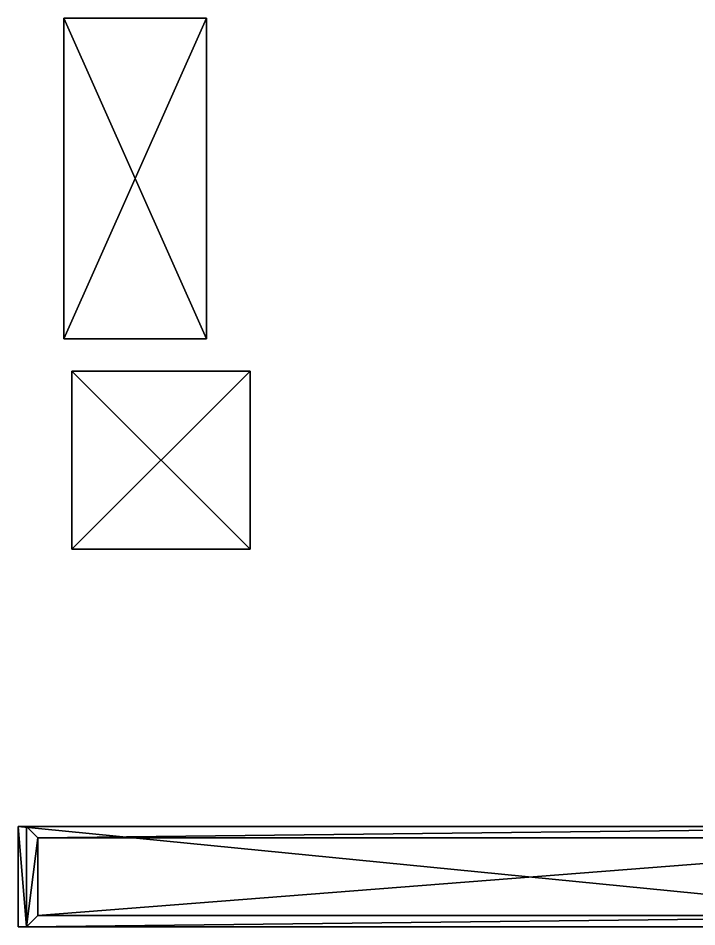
# Model space of a CAD drawing. Header units: millimetres. Extents: x -39 to 73, y -304 to 0.
# Drawn here: x 34.71 to 53.73, y -106.43 to -80.94 of the extents above; entities that cross this region are included whole.
import ezdxf

# ---------------------------------------------------------------- set-up
doc = ezdxf.new("R2010")
doc.units = ezdxf.units.MM
for name, color, linetype in [('CUBE_001_1', 7, 'Continuous'), ('CUBE_002_1', 7, 'Continuous'), ('CUBE_015_1', 7, 'Continuous')]:
    doc.layers.add(name, color=color, linetype=linetype)

msp = doc.modelspace()

# ---------------------------------------------------------------- meshes
at = {"layer": 'CUBE_001_1'}
mesh = msp.add_polyface(dxfattribs=at)
corners = [(41.214, -90.841, 15.26), (36.214, -95.841, 15.26), (41.214, -95.841, 15.26), (36.214, -90.841, 15.26), (41.214, -90.841, 15.26), (36.214, -90.841, -0.74), (36.214, -90.841, 15.26), (41.214, -90.841, -0.74), (41.214, -90.841, 15.26), (41.214, -95.841, -0.74), (41.214, -90.841, -0.74), (41.214, -95.841, 15.26), (36.214, -95.841, 15.26), (41.214, -95.841, -0.74), (41.214, -95.841, 15.26), (36.214, -95.841, -0.74), (36.214, -90.841, -0.74), (36.214, -95.841, -0.74), (36.214, -95.841, 15.26), (41.214, -95.841, -0.74), (36.214, -95.841, -0.74), (36.214, -90.841, -0.74), (41.214, -90.841, -0.74), (36.214, -90.841, 15.26)]
mesh.append_faces([[corners[k] for k in face] for face in [(0, 1, 2), (0, 3, 1), (4, 5, 6), (4, 7, 5), (8, 9, 10), (8, 11, 9), (12, 13, 14), (12, 15, 13), (16, 17, 18), (19, 20, 21), (19, 21, 22), (16, 18, 23)]])
at = {"layer": 'CUBE_002_1'}
mesh = msp.add_polyface(dxfattribs=at)
corners = [(39.991, -80.942, 11.697), (35.991, -89.942, 11.697), (39.991, -89.942, 11.697), (35.991, -80.942, 11.697), (39.991, -80.942, 11.697), (35.991, -80.942, -0.303), (35.991, -80.942, 11.697), (39.991, -80.942, -0.303), (39.991, -80.942, 11.697), (39.991, -89.942, -0.303), (39.991, -80.942, -0.303), (39.991, -89.942, 11.697), (35.991, -89.942, 11.697), (39.991, -89.942, -0.303), (39.991, -89.942, 11.697), (35.991, -89.942, -0.303), (35.991, -80.942, -0.303), (35.991, -89.942, -0.303), (35.991, -89.942, 11.697), (39.991, -89.942, -0.303), (35.991, -89.942, -0.303), (35.991, -80.942, -0.303), (39.991, -80.942, -0.303), (35.991, -80.942, 11.697)]
mesh.append_faces([[corners[k] for k in face] for face in [(0, 1, 2), (0, 3, 1), (4, 5, 6), (4, 7, 5), (8, 9, 10), (8, 11, 9), (12, 13, 14), (12, 15, 13), (16, 17, 18), (19, 20, 21), (19, 21, 22), (16, 18, 23)]])
at = {"layer": 'CUBE_015_1'}
mesh = msp.add_polyface(dxfattribs=at)
corners = [(63.467, -106.433, 5.884), (63.152, -106.117, 5.907), (34.944, -106.433, 7.978), (63.467, -106.433, 5.884), (63.152, -103.939, 5.907), (63.152, -106.117, 5.907), (63.467, -103.623, 5.884), (63.467, -103.623, 5.884), (35.259, -103.939, 7.955), (63.152, -103.939, 5.907), (63.467, -103.623, 5.884), (34.944, -103.623, 7.978), (35.259, -103.939, 7.955), (34.944, -103.623, 7.978), (63.467, -103.623, 5.884), (63.233, -103.623, 2.702), (63.467, -103.623, 5.884), (63.233, -106.433, 2.702), (63.233, -103.623, 2.702), (63.467, -106.433, 5.884), (34.944, -106.433, 7.978), (63.233, -106.433, 2.702), (63.467, -106.433, 5.884), (34.71, -106.433, 4.797), (34.71, -103.623, 4.797), (34.71, -106.433, 4.797), (34.944, -106.433, 7.978), (63.233, -106.433, 2.702), (34.71, -106.433, 4.797), (34.71, -103.623, 4.797), (63.233, -103.623, 2.702), (34.71, -103.623, 4.797), (34.944, -103.623, 7.978), (35.259, -103.939, 7.955), (34.944, -103.623, 7.978), (34.944, -106.433, 7.978), (35.259, -106.117, 7.955), (63.152, -106.117, 5.907), (35.259, -106.117, 7.955), (34.944, -106.433, 7.978), (63.152, -103.939, 5.907), (35.259, -106.117, 7.955), (63.152, -106.117, 5.907), (35.259, -103.939, 7.955)]
mesh.append_faces([[corners[k] for k in face] for face in [(0, 1, 2), (3, 4, 5), (6, 4, 3), (7, 8, 9), (10, 11, 12), (13, 14, 15), (16, 17, 18), (16, 19, 17), (20, 21, 22), (20, 23, 21), (24, 25, 26), (27, 28, 29), (27, 29, 30), (13, 15, 31), (24, 26, 32), (33, 34, 35), (33, 35, 36), (37, 38, 39), (40, 41, 42), (40, 43, 41)]])

doc.saveas('drawing.dxf')
